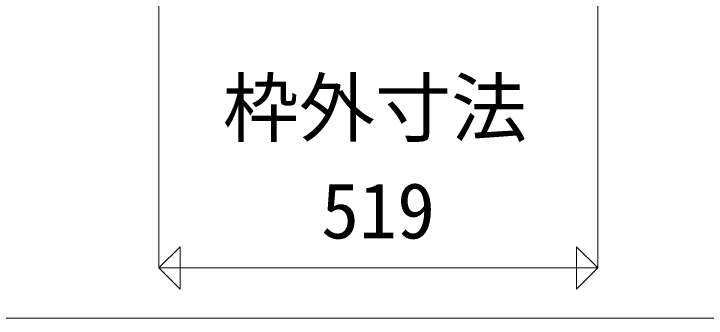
# Model space of a CAD drawing. Units: millimetres at full size, sheet at 1:30; details may follow other scales. Extents: x -6149 to 5151, y -9003 to 3076.
# Drawn here: x -5330 to -4512, y -1123 to -763 of the extents above; entities that cross this region are included whole.
import ezdxf
from ezdxf.enums import TextEntityAlignment as Align

# ---------------------------------------------------------------- set-up
doc = ezdxf.new("R2010")
doc.units = ezdxf.units.MM
doc.header["$LTSCALE"] = 30
doc.linetypes.add('DOUBLE_CHAIN1', pattern=[8.8, 5, -1, 0.6, -0.6, 0.6, -1])
for name, color, linetype, lineweight in [('0-0', 7, 'DOUBLE_CHAIN1', 9), ('0-3', 7, 'DOUBLE_CHAIN1', 9), ('0-6', 7, 'Continuous', 9), ('0-8', 7, 'Continuous', 9)]:
    doc.layers.add(name, color=color, linetype=linetype, lineweight=lineweight)
doc.layers.add('0-9', color=7, linetype='Continuous')
doc.styles.add('ＭＳ ゴシック', font='')
doc.styles.get('ＭＳ ゴシック').set_extended_font_data('MS Gothic')

msp = doc.modelspace()

# ---------------------------------------------------------------- linework, layer by layer
at = {"layer": '0-0', "linetype": 'Continuous'}
msp.add_line((-6149.35, -1122.83), (-3049.35, -1122.83), dxfattribs=at)
msp.add_line((-6149.35, -1122.83), (-3049.35, -1122.83), dxfattribs=at)
msp.add_line((-6149.35, -1122.83), (-3049.35, -1122.83), dxfattribs=at)
msp.add_lwpolyline([(-6149.35, -1122.83), (-3286.99, -1122.83), (-3049.35, -1122.83)], dxfattribs=at)
msp.add_lwpolyline([(-6149.35, -1122.83), (-3286.99, -1122.83), (-3049.35, -1122.83)], dxfattribs=at)
at = {"layer": '0-3', "linetype": 'Continuous'}
for q in [(-3049.35, -1122.83), (-3286.99, -1122.83), (-3286.99, -1122.83)]:
    msp.add_line((-6149.35, -1122.83), q, dxfattribs=at)
at = {"layer": '0-6'}
msp.add_line((-4639.84, -1063.33), (-5158.86, -1063.33), dxfattribs=at)
at = {"layer": '0-8'}
for p, q in [((-5158.86, -1063.33), (-5158.86, -448.33)), ((-4639.84, -1063.33), (-4639.84, -448.33)), ((-5158.86, -1063.33), (-5133.86, -1038.33)), ((-5133.86, -1088.33), (-5133.86, -1038.33)), ((-4664.84, -1038.33), (-4664.84, -1088.33)), ((-4639.84, -1063.33), (-4664.84, -1038.33)), ((-5158.86, -1063.33), (-5133.86, -1088.33)), ((-4639.84, -1063.33), (-4664.84, -1088.33))]:
    msp.add_line(p, q, dxfattribs=at)

# ---------------------------------------------------------------- texts
at = {"layer": '0-8', "style": 'ＭＳ ゴシック'}
msp.add_text('519', height=65.98, dxfattribs=at).set_placement((-4966.85, -1048.33), align=Align.BOTTOM_LEFT)
at = {"layer": '0-9', "style": 'ＭＳ ゴシック'}
msp.add_text('枠外寸法', height=65.98, dxfattribs=at).set_placement((-5083.28, -926.9), align=Align.BOTTOM_LEFT)

doc.saveas('drawing.dxf')
